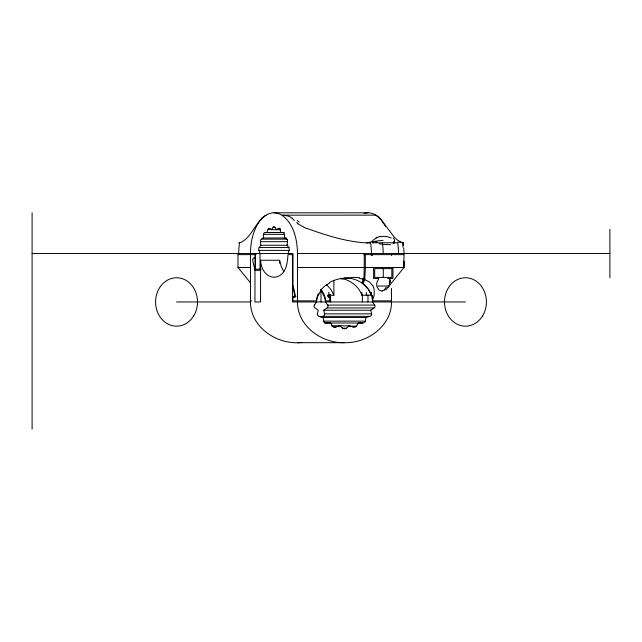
<?xml version="1.0" encoding="UTF-8"?>
<svg xmlns="http://www.w3.org/2000/svg" width="642" height="642" viewBox="0 0 642 642"><rect width="100%" height="100%" fill="white"/><g stroke="black" fill="none" stroke-linecap="round" stroke-linejoin="round"><path stroke-width="0.96" d="M237.989 254.633L237.989 267.489L250.107 282.32M403.818 267.489L403.818 261.061L404.011 267.489L386.011 289.735M250.468 253.534C250.532 243.166 252.579 232.5 258.06 223.568M389.879 280.321L389.421 284.438M364.319 253.534L364.134 272.377A73.694 7.68 -90 0 1 363.845 278.62M365.314 268.195L365.338 254.633M365.314 268.292L365.226 270.499A73.429 7.656 90 0 1 364.937 276.919L364.849 278.612M403.818 265.483L404.011 254.633M362.128 283.114A102.985 10.737 -90 0 1 363.805 279.414L363.837 278.78M364.792 279.599L364.825 279.077M287.287 239.153L261.27 239.153L263.268 237.973L263.597 234.354L284.607 234.354M294.903 297.559L293.001 297.559L293.001 300.857L316.578 300.857L316.683 300.183A22.382 22.141 -5.6 0 1 317.525 296.925L320.815 290.553M320.655 317.004L322.902 316.337L369.928 316.337L365.924 317.525L365.274 321.136L323.255 321.136M317.421 313.834L318.239 310.238L314.949 307.943A2.078 2.078 0 0 1 314.315 305.054M402.478 243.029L403.216 243.005L398.152 240.614L394.228 237.067L379.615 217.694A37.565 18.778 -90 0 0 377.287 215.913L375.875 215.15A53.575 26.787 -90 0 0 364.054 213.417M283.884 232.492L264.881 232.492L266.992 232.565L268.011 229.363A2.696 1.348 -90 0 1 269.568 228.432L271.55 229.692L280.554 229.692M287.961 253.534L289.052 250.404M318.28 293.587L317.822 294.734A21.274 21.274 0 0 0 316.578 300.857M391.532 300.857L372.472 300.857L374.19 295.023L374.15 289.735A21.868 16.796 -4.7 0 0 372.809 285.594M271.55 229.692L273.147 227.284L275.145 227.284M314.371 305.094L316.554 301.957M258.878 250.436A2.078 1.035 90 0 1 259.199 247.563L260.845 245.252L260.435 241.665A2.247 1.123 90 0 1 261.278 239.225M239.185 243.045C249.313 239.923 254.609 225.551 262.385 217.694A37.565 18.778 -90 0 1 264.713 215.913L266.125 215.15A53.575 26.787 90 0 1 281.83 215.174L375.875 215.15L381.292 219.925L385.569 226.433M342.178 328.214L346.182 328.214L349.368 325.807L353.309 327.123M325.919 285.393L329.579 282.97M374.069 307.943L370.779 310.238L371.598 313.834L324.579 313.834L323.761 310.238L327.051 307.943L374.069 307.943A2.078 2.078 0 0 0 374.711 305.054L372.472 301.957L372.472 295.296M280.377 228.375L278.379 228.375L276.405 229.692L274.816 227.284A2.785 1.396 90 0 0 273.147 227.3M265.571 215.511L266.125 215.15M377.111 237.388L379.984 236.521M341.095 278.756L341.785 278.612M301.764 342.515C277.785 345.227 250.412 327.757 250.468 301.957L250.468 254.633M382.022 291.147L379.173 290.192L377.151 287.062A15.223 11.524 3.4 0 1 376.782 282.721L378.812 278.5L373.596 278.5L373.596 267.489M283.082 232.492L280.971 232.565L279.952 229.363A2.696 1.348 90 0 0 278.387 228.432M326.305 322.998L330.534 322.926L332.572 326.136A2.696 2.696 0 0 0 335.694 327.059M343.887 277.753C350.861 277.617 357.955 279.776 363.436 284.141A24.107 24.107 0 0 1 371.429 295.208M297.487 342.684L344.513 342.684C367.224 343.39 391.636 326.112 391.532 301.957L391.532 288.346M328.84 292.254L328.84 295.232L333.88 295.224L333.88 280.337M340.669 278.251C349.954 279.84 358.79 286.083 361.839 295.224L371.365 295.224L371.365 292.246M273.982 212.815L368.018 212.815M268.011 229.363L272.015 229.363M266.992 232.565L283.997 232.565M263.268 237.973L286.284 237.973M260.435 241.665L287.447 241.665L287.118 245.252L288.764 247.555A2.078 1.035 90 0 1 289.077 250.436M372.272 242.772L397.671 242.772A35.671 17.832 -90 0 1 398.513 253.534M260.845 245.252L287.857 245.252M259.199 247.555L289.213 247.555M288.924 250.404L258.911 250.404L260.002 253.534L260.002 269.183M32.1 253.534L293.001 253.534L293.001 285.208L295.111 294.437A2.199 1.099 -90 0 1 294.108 297.559M292.182 218.256A16.018 9.686 -24 0 0 291.765 217.895C289.454 215.696 283.925 215.271 282.111 215.327C293.843 223.713 297.302 239.779 297.487 253.534L609.9 253.534M237.997 254.633L256.19 254.633M292.712 254.633L287.945 254.633A21.234 10.617 -90 0 1 287.343 260.636C285.401 283.331 262.088 282.207 260.548 260.267L279.615 260.267L281.18 266.35L283.828 271.743M363.677 254.633L404.003 254.633M254.962 257.94L253.847 257.94A2.199 1.099 90 0 0 252.844 261.053L254.962 270.282L260.676 270.282M237.997 267.489L250.468 267.489M297.487 267.489L364.319 267.489M365.338 267.489L404.003 267.489M261.27 269.183L255.508 269.183L255.508 253.534M387.72 278.5L392.952 278.5L392.952 267.489M377.777 286.027L388.779 286.027M292.447 296.46L296.018 296.46M330.734 296.46L328.824 296.46A1.099 0.554 -90 0 1 328.295 295.055M330.734 297.559L328.824 297.559A2.199 1.099 -90 0 1 327.733 295.063M250.468 300.857L251.592 300.857M321.313 289.285L324.178 294.734A21.274 21.274 0 0 1 325.422 300.857L330.951 300.857M176.55 301.957L250.781 301.957M465.45 301.957L292.447 301.957L292.447 254.633M374.655 305.094L327.629 305.094L325.446 301.957M323.761 310.238L370.779 310.238M322.91 317.525L365.924 317.525M324.306 322.998L362.714 322.998L358.493 322.926L356.446 326.136L348.445 326.136M331.36 325.807L349.368 325.807M333.712 327.123L335.71 327.123L339.658 325.807L342.836 328.214A2.785 2.785 0 0 0 346.174 328.198M344.513 342.684C321.794 343.39 297.382 326.112 297.487 301.957M359.592 278.443L362.417 279.013M386.572 236.521L389.445 237.388M319.098 316.337L323.095 317.525L323.745 321.136M306.499 228.255C327.131 235.67 348.518 242.62 370.619 243.053A35.647 17.824 -90 0 1 371.413 253.534M304.356 227.364L297.31 223.568M286.685 239.153L284.687 237.973L284.358 234.354A2.496 1.244 90 0 0 283.082 232.581M326.626 284.695L331.232 289.855L333.88 295.224M292.238 218.216L294.245 220.647M321.185 290.553L324.507 296.917A22.382 22.141 5.6 0 1 325.309 300.183L325.422 300.857M372.689 285.634L369.607 282.047L364.784 279.663A97.672 10.184 90 0 0 363.083 283.812M292.447 285.449L294.614 294.895A1.099 0.554 -90 0 1 294.108 296.46M389.838 282.143L389.879 282.657M403.216 243.005L403.537 245.364M403.794 248.061L404.011 253.534M609.9 229.322L609.9 277.745M394.284 241.641L394.284 242.772M391.532 254.633L391.532 255.436M389.879 278.5L389.879 279.021M383.274 268.597L383.274 277.4M372.472 254.633L372.472 255.436M371.365 253.534L371.365 255.524M367.978 295.031L367.978 301.957M366.325 292.327L366.325 295.232M363.083 279.053L363.083 283.868L368.331 289.285L371.196 294.734A21.274 21.274 0 0 1 372.44 300.857M362.385 295.031L362.385 301.957M361.839 292.222L361.839 295.224M330.486 294.453L330.486 301.957M329.94 294.71L329.94 297.559M321 290.104L321 301.957M297.487 253.534L297.487 300.857M279.615 260.267L279.615 263.276M260.548 260.267L260.548 301.957L254.962 301.957L254.962 254.633M32.1 212.815L32.1 429.185M319.106 316.273A2.247 2.247 0 0 1 317.317 313.818M326.297 322.918A2.496 2.496 0 0 1 323.664 321.169M356.479 326.152A2.696 2.696 0 0 1 353.333 327.059M365.362 321.169A2.496 2.496 0 0 1 362.722 322.918M371.702 313.818A2.247 2.247 0 0 1 369.912 316.273M324.683 313.818A2.247 2.247 0 0 1 322.894 316.273M327.685 305.054A2.078 2.078 0 0 1 327.043 307.935M389.967 284.229A11.299 4.606 -35.7 0 1 388.145 287.199M386.332 287.183A12.021 4.935 -36.6 0 1 385.232 288.33M385.754 288.362A9.911 5.754 -29.7 0 1 384.574 289.373M384.991 289.694A7.728 5.457 -24.7 0 1 384.59 289.983M384.438 289.839A4.943 3.619 -23.8 0 1 382.006 290.97M389.525 278.7A10.336 6.316 15.9 0 1 390.288 282.255M320.719 289.59A26.884 26.113 -82.3 0 1 321.369 290.401M320.631 290.401A26.884 26.113 82.3 0 1 325.831 285.273M329.378 282.52A42.388 39.716 -73.3 0 1 341.062 278.524M341.841 279.013A56.063 51.825 -67.1 0 1 350.853 278.026M351.158 277.44A56.777 53.214 -87.8 0 1 359.672 277.745M362.401 278.7A27.807 19.164 30.5 0 1 363.532 278.989M238.72 253.534A35.671 17.84 90 0 1 239.57 242.724M238.768 242.965A5.553 0.891 0 0 1 239.049 242.796M328.832 295.232A21.298 21.298 0 0 1 329.916 300.857M263.557 234.33A2.496 1.244 -90 0 1 264.873 232.581M286.677 239.225A2.247 1.123 90 0 1 287.576 241.673M366.59 242.901A21.868 3.041 -5.9 0 1 383.122 240.317M299.172 222.076A21.716 8.651 22.9 0 1 297.35 220.559M297.928 223.304A19.228 10.521 9.4 0 1 296.813 222.461M306.386 228.392A83.452 59.826 -4.4 0 1 304.244 227.501M382.359 242.772A35.671 17.832 -90 0 1 383.194 253.534M397.534 242.219A5.553 0.891 0 0 1 403.272 243.013M402.43 242.724A35.671 17.84 -90 0 1 402.999 247.371M394.036 241.561A10.762 3.025 21.5 0 1 393.49 242.957M394.204 243.19A12.776 3.852 17.2 0 1 393.081 243.711M393.185 238.013A12.591 4.839 8.5 0 1 394.172 241.617M373.299 242.837A11.668 3.162 -16.9 0 1 376.043 238.206M377.014 242.05A12.776 2.64 -9.2 0 1 375.409 242.026M375.698 238.238A12.029 5.192 -5.2 0 1 377.295 237.484M380.088 236.665A9.365 4.976 -0.5 0 1 386.492 236.625M389.638 237.291A12.029 5.441 3.8 0 1 391.251 238.11M390.569 244.666A11.075 1.766 6.5 0 1 379.189 243.727M258.052 223.544A48.688 24.348 90 0 1 265.571 215.535M391.853 268.597L374.695 268.597L374.695 277.4L391.853 277.4L391.853 268.597M482.591 315.904A24.211 20.969 -90 0 0 467.336 277.85A24.211 20.969 -90 0 0 446.423 312.132A24.211 20.969 -90 0 0 482.591 315.904M193.691 315.904A24.211 20.969 -90 0 0 178.436 277.85A24.211 20.969 -90 0 0 157.523 312.132A24.211 20.969 -90 0 0 193.691 315.904"/></g></svg>
